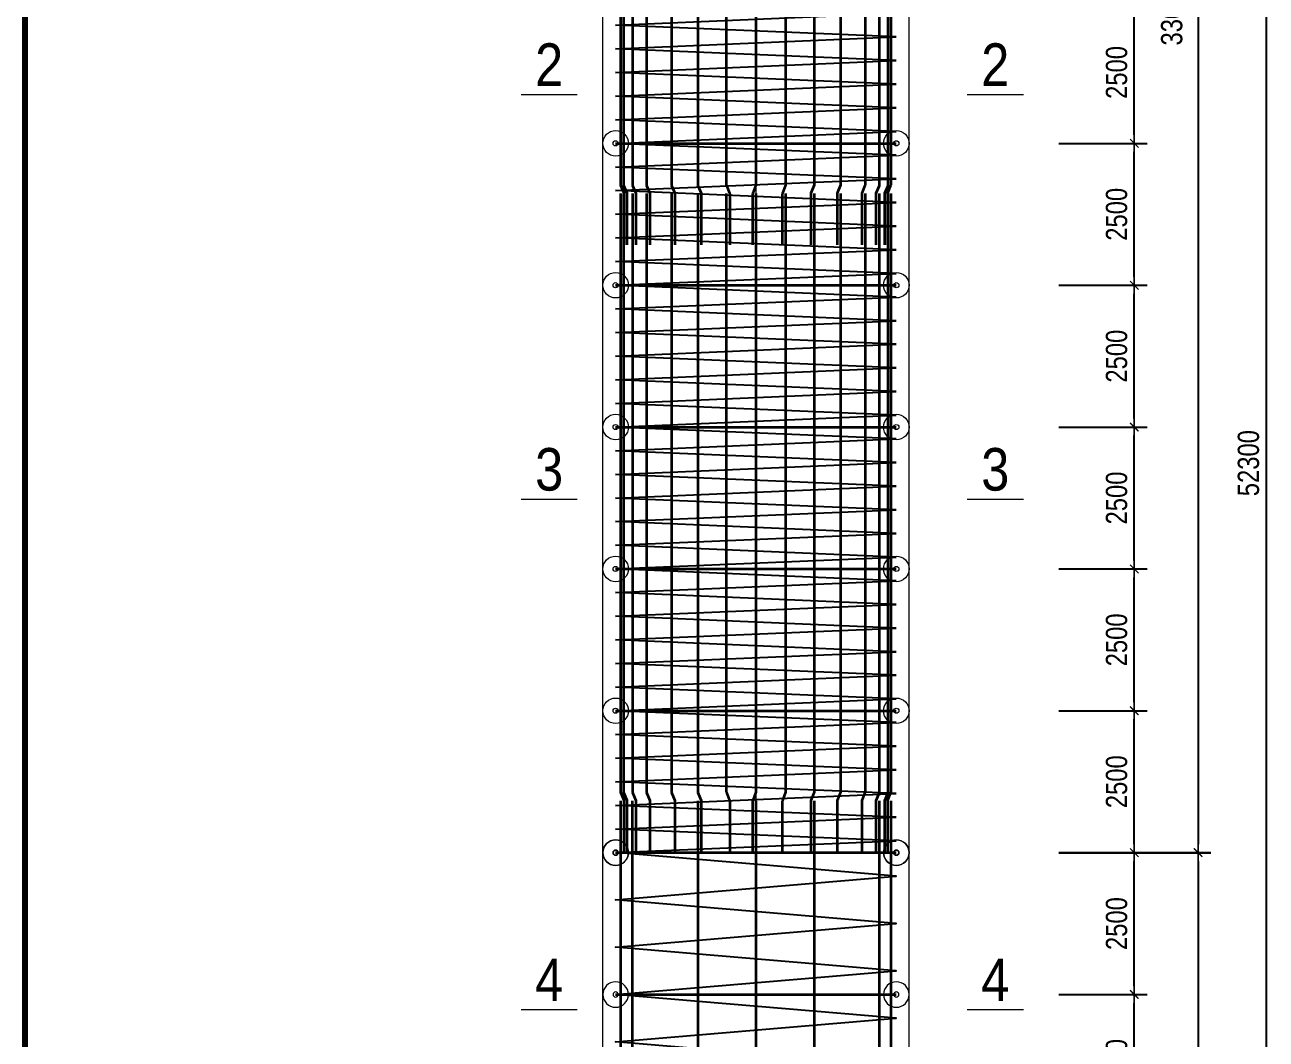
# Model space of a CAD drawing. Header units: millimetres. Extents: x -2123450 to -961021, y -260876 to 649159.
# Drawn here: x -1669543 to -1647654, y 359319 to 377195 of the extents above; entities that cross this region are included whole.
import ezdxf
from ezdxf.enums import TextEntityAlignment as Align

# ---------------------------------------------------------------- set-up
doc = ezdxf.new("R2010")
doc.units = ezdxf.units.MM
doc.header["$LTSCALE"] = 1000
doc.header["$MEASUREMENT"] = 0
doc.header["$PDMODE"] = 66
doc.linetypes.add('CENTER2', pattern=[1.125, 0.75, -0.125, 0.125, -0.125])
doc.layers.get('DEFPOINTS').update_dxf_attribs({"linetype": 'CONTINUOUS'})
doc.layers.add('03BORER', color=3, linetype='CONTINUOUS')
for name, color, linetype, lineweight in [('NDC_S_AXIS', 5, 'CENTER2', 15), ('NDC_S_CONTINUOUS', 3, 'CONTINUOUS', 20), ('NDC_S_DIM', 1, 'CONTINUOUS', 9), ('NDC_S_REBAR', 4, 'CONTINUOUS', 35), ('NDC_S_REBAR SECTION', 6, 'CONTINUOUS', 25), ('NDC_S_STIRRUP', 2, 'CONTINUOUS', 25), ('NDC_S_VN TITLE', 6, 'CONTINUOUS', 9)]:
    doc.layers.add(name, color=color, linetype=linetype, lineweight=lineweight)
doc.styles.add('NDC_ARIAL', font='arial.ttf', dxfattribs={"width": 0.8})
doc.dimstyles.new('NDC_1-150', dxfattribs={"dimscale": 150, "dimtxt": 2.5, "dimasz": 1, "dimexe": 1.5, "dimexo": 0, "dimgap": 0.8, "dimtad": 1, "dimdec": 0, "dimdsep": 46, "dimtxsty": 'NDC_ARIAL', "dimblk": 'DIMMARK', "dimcen": 49999.938995, "dimdle": 1.5, "dimclrd": 1, "dimclre": 1, "dimclrt": 3, "dimadec": 0, "dimazin": 0, "dimtfac": 1, "dimtdec": 0, "dimtix": 1, "dimtmove": 2, "dimatfit": 3, "dimfxl": 1, "dimarcsym": 0})

# ---------------------------------------------------------------- blocks, each defined once
blk = doc.blocks.new('CON KE')
at = {"layer": 'NDC_S_CONTINUOUS'}
for radius in [225, 45]:
    blk.add_circle((-285322, 378614), radius, dxfattribs=at)
blk = doc.blocks.new('DIMMARK')
at = {"layer": 'NDC_S_DIM', "color": 1}
blk.add_line((-1.5, 0), (1, 0), dxfattribs=at)
at = {"layer": 'NDC_S_DIM', "color": 2, "const_width": 0.15}
blk.add_lwpolyline([(-0.5, -0.5), (0.5, 0.5)], dxfattribs=at)
blk = doc.blocks.new('*D142')
at = {"layer": 'DEFPOINTS', "color": 0, "transparency": 16777216}
for p in [(-1727342, 365106), (-1726013, 365106), (-1727342, 362606)]:
    blk.add_point(p, dxfattribs=at)
at = {"layer": 'NDC_S_DIM', "color": 1, "lineweight": -2, "transparency": 16777216}
for p, q in [((-1727342, 365106), (-1725788, 365106)), ((-1726013, 362756), (-1726013, 364956)), ((-1727342, 362606), (-1725788, 362606))]:
    blk.add_line(p, q, dxfattribs=at)
at = {"layer": 'NDC_S_DIM', "color": 1, "lineweight": -2, "transparency": 16777216, "xscale": 150, "yscale": 150, "zscale": 150}
for p, rotation in [((-1726013, 365106), 90), ((-1726013, 362606), 270)]:
    blk.add_blockref('DIMMARK', p, dxfattribs=dict(at, rotation=rotation))
at = {"layer": 'NDC_S_DIM', "color": 3, "transparency": 16777216, "insert": (-1726324, 363856), "char_height": 375, "attachment_point": 5, "rotation": 90, "style": 'NDC_ARIAL'}
blk.add_mtext('2500', dxfattribs=at)
blk = doc.blocks.new('*D143')
at = {"layer": 'DEFPOINTS', "color": 0, "transparency": 16777216}
for p in [(-1727342, 367606), (-1726013, 367606), (-1727342, 365106)]:
    blk.add_point(p, dxfattribs=at)
at = {"layer": 'NDC_S_DIM', "color": 1, "lineweight": -2, "transparency": 16777216}
for p, q in [((-1727342, 367606), (-1725788, 367606)), ((-1726013, 365256), (-1726013, 367456)), ((-1727342, 365106), (-1725788, 365106))]:
    blk.add_line(p, q, dxfattribs=at)
at = {"layer": 'NDC_S_DIM', "color": 1, "lineweight": -2, "transparency": 16777216, "xscale": 150, "yscale": 150, "zscale": 150}
for p, rotation in [((-1726013, 367606), 90), ((-1726013, 365106), 270)]:
    blk.add_blockref('DIMMARK', p, dxfattribs=dict(at, rotation=rotation))
at = {"layer": 'NDC_S_DIM', "color": 3, "transparency": 16777216, "insert": (-1726324, 366356), "char_height": 375, "attachment_point": 5, "rotation": 90, "style": 'NDC_ARIAL'}
blk.add_mtext('2500', dxfattribs=at)
blk = doc.blocks.new('*D144')
at = {"layer": 'DEFPOINTS', "color": 0, "transparency": 16777216}
for p in [(-1727342, 370106), (-1726013, 370106), (-1727342, 367606)]:
    blk.add_point(p, dxfattribs=at)
at = {"layer": 'NDC_S_DIM', "color": 1, "lineweight": -2, "transparency": 16777216}
for p, q in [((-1727342, 370106), (-1725788, 370106)), ((-1726013, 367756), (-1726013, 369956)), ((-1727342, 367606), (-1725788, 367606))]:
    blk.add_line(p, q, dxfattribs=at)
at = {"layer": 'NDC_S_DIM', "color": 1, "lineweight": -2, "transparency": 16777216, "xscale": 150, "yscale": 150, "zscale": 150}
for p, rotation in [((-1726013, 370106), 90), ((-1726013, 367606), 270)]:
    blk.add_blockref('DIMMARK', p, dxfattribs=dict(at, rotation=rotation))
at = {"layer": 'NDC_S_DIM', "color": 3, "transparency": 16777216, "insert": (-1726324, 368856), "char_height": 375, "attachment_point": 5, "rotation": 90, "style": 'NDC_ARIAL'}
blk.add_mtext('2500', dxfattribs=at)
blk = doc.blocks.new('*D145')
at = {"layer": 'DEFPOINTS', "color": 0, "transparency": 16777216}
for p in [(-1727342, 372606), (-1726013, 372606), (-1727342, 370106)]:
    blk.add_point(p, dxfattribs=at)
at = {"layer": 'NDC_S_DIM', "color": 1, "lineweight": -2, "transparency": 16777216}
for p, q in [((-1727342, 372606), (-1725788, 372606)), ((-1726013, 370256), (-1726013, 372456)), ((-1727342, 370106), (-1725788, 370106))]:
    blk.add_line(p, q, dxfattribs=at)
at = {"layer": 'NDC_S_DIM', "color": 1, "lineweight": -2, "transparency": 16777216, "xscale": 150, "yscale": 150, "zscale": 150}
for p, rotation in [((-1726013, 372606), 90), ((-1726013, 370106), 270)]:
    blk.add_blockref('DIMMARK', p, dxfattribs=dict(at, rotation=rotation))
at = {"layer": 'NDC_S_DIM', "color": 3, "transparency": 16777216, "insert": (-1726324, 371356), "char_height": 375, "attachment_point": 5, "rotation": 90, "style": 'NDC_ARIAL'}
blk.add_mtext('2500', dxfattribs=at)
blk = doc.blocks.new('*D146')
at = {"layer": 'DEFPOINTS', "color": 0, "transparency": 16777216}
for p in [(-1727342, 375106), (-1726013, 375106), (-1727342, 372606)]:
    blk.add_point(p, dxfattribs=at)
at = {"layer": 'NDC_S_DIM', "color": 1, "lineweight": -2, "transparency": 16777216}
for p, q in [((-1727342, 375106), (-1725788, 375106)), ((-1726013, 372756), (-1726013, 374956)), ((-1727342, 372606), (-1725788, 372606))]:
    blk.add_line(p, q, dxfattribs=at)
at = {"layer": 'NDC_S_DIM', "color": 1, "lineweight": -2, "transparency": 16777216, "xscale": 150, "yscale": 150, "zscale": 150}
for p, rotation in [((-1726013, 375106), 90), ((-1726013, 372606), 270)]:
    blk.add_blockref('DIMMARK', p, dxfattribs=dict(at, rotation=rotation))
at = {"layer": 'NDC_S_DIM', "color": 3, "transparency": 16777216, "insert": (-1726324, 373856), "char_height": 375, "attachment_point": 5, "rotation": 90, "style": 'NDC_ARIAL'}
blk.add_mtext('2500', dxfattribs=at)
blk = doc.blocks.new('*D147')
at = {"layer": 'DEFPOINTS', "color": 0, "transparency": 16777216}
for p in [(-1727342, 377606), (-1726013, 377606), (-1727342, 375106)]:
    blk.add_point(p, dxfattribs=at)
at = {"layer": 'NDC_S_DIM', "color": 1, "lineweight": -2, "transparency": 16777216}
for p, q in [((-1727342, 377606), (-1725788, 377606)), ((-1726013, 375256), (-1726013, 377456)), ((-1727342, 375106), (-1725788, 375106))]:
    blk.add_line(p, q, dxfattribs=at)
at = {"layer": 'NDC_S_DIM', "color": 1, "lineweight": -2, "transparency": 16777216, "xscale": 150, "yscale": 150, "zscale": 150}
for p, rotation in [((-1726013, 377606), 90), ((-1726013, 375106), 270)]:
    blk.add_blockref('DIMMARK', p, dxfattribs=dict(at, rotation=rotation))
at = {"layer": 'NDC_S_DIM', "color": 3, "transparency": 16777216, "insert": (-1726324, 376356), "char_height": 375, "attachment_point": 5, "rotation": 90, "style": 'NDC_ARIAL'}
blk.add_mtext('2500', dxfattribs=at)
blk = doc.blocks.new('*D1554')
at = {"layer": 'DEFPOINTS', "color": 0, "transparency": 16777216}
for p in [(-1727342, 359547), (-1726013, 359547), (-1727342, 357047)]:
    blk.add_point(p, dxfattribs=at)
at = {"layer": 'NDC_S_DIM', "color": 1, "lineweight": -2, "transparency": 16777216}
for p, q in [((-1727342, 359547), (-1725788, 359547)), ((-1726013, 357197), (-1726013, 359397)), ((-1727342, 357047), (-1725788, 357047))]:
    blk.add_line(p, q, dxfattribs=at)
at = {"layer": 'NDC_S_DIM', "color": 1, "lineweight": -2, "transparency": 16777216, "xscale": 150, "yscale": 150, "zscale": 150}
for p, rotation in [((-1726013, 359547), 90), ((-1726013, 357047), 270)]:
    blk.add_blockref('DIMMARK', p, dxfattribs=dict(at, rotation=rotation))
at = {"layer": 'NDC_S_DIM', "color": 3, "transparency": 16777216, "insert": (-1726324, 358297), "char_height": 375, "attachment_point": 5, "rotation": 90, "style": 'NDC_ARIAL'}
blk.add_mtext('2500', dxfattribs=at)
blk = doc.blocks.new('*D1555')
at = {"layer": 'DEFPOINTS', "color": 0, "transparency": 16777216}
for p in [(-1727342, 357047), (-1726013, 357047), (-1727342, 354547)]:
    blk.add_point(p, dxfattribs=at)
at = {"layer": 'NDC_S_DIM', "color": 1, "lineweight": -2, "transparency": 16777216}
for p, q in [((-1727342, 357047), (-1725788, 357047)), ((-1726013, 354697), (-1726013, 356897)), ((-1727342, 354547), (-1725788, 354547))]:
    blk.add_line(p, q, dxfattribs=at)
at = {"layer": 'NDC_S_DIM', "color": 1, "lineweight": -2, "transparency": 16777216, "xscale": 150, "yscale": 150, "zscale": 150}
for p, rotation in [((-1726013, 357047), 90), ((-1726013, 354547), 270)]:
    blk.add_blockref('DIMMARK', p, dxfattribs=dict(at, rotation=rotation))
at = {"layer": 'NDC_S_DIM', "color": 3, "transparency": 16777216, "insert": (-1726324, 355797), "char_height": 375, "attachment_point": 5, "rotation": 90, "style": 'NDC_ARIAL'}
blk.add_mtext('2500', dxfattribs=at)
blk = doc.blocks.new('*D2218')
at = {"layer": 'DEFPOINTS', "color": 0, "transparency": 16777216}
for p in [(18235, 54023), (18235, 21008), (20689, 21008)]:
    blk.add_point(p, dxfattribs=at)
at = {"layer": 'NDC_S_DIM', "color": 1, "lineweight": -2, "transparency": 16777216}
for p, q in [((18235, 54023), (20914, 54023)), ((20689, 53873), (20689, 21158)), ((18235, 21008), (20914, 21008))]:
    blk.add_line(p, q, dxfattribs=at)
at = {"layer": 'NDC_S_DIM', "color": 1, "lineweight": -2, "transparency": 16777216, "xscale": 150, "yscale": 150, "zscale": 150}
for p, rotation in [((20689, 54023), 90), ((20689, 21008), 270)]:
    blk.add_blockref('DIMMARK', p, dxfattribs=dict(at, rotation=rotation))
at = {"layer": 'NDC_S_DIM', "color": 3, "transparency": 16777216, "insert": (20279, 37516), "char_height": 375, "attachment_point": 5, "rotation": 90, "style": 'NDC_ARIAL'}
blk.add_mtext('33015 (CỐT ĐAI XOẮN)', dxfattribs=at)
blk = doc.blocks.new('*D2219')
at = {"layer": 'DEFPOINTS', "color": 0, "transparency": 16777216}
for p in [(19435, 54023), (19435, 1723), (21889, 1723)]:
    blk.add_point(p, dxfattribs=at)
at = {"layer": 'NDC_S_DIM', "color": 1, "lineweight": -2, "transparency": 16777216}
for p, q in [((19435, 54023), (22114, 54023)), ((21889, 53873), (21889, 1873)), ((19435, 1723), (22114, 1723))]:
    blk.add_line(p, q, dxfattribs=at)
at = {"layer": 'NDC_S_DIM', "color": 1, "lineweight": -2, "transparency": 16777216, "xscale": 150, "yscale": 150, "zscale": 150}
for p, rotation in [((21889, 54023), 90), ((21889, 1723), 270)]:
    blk.add_blockref('DIMMARK', p, dxfattribs=dict(at, rotation=rotation))
at = {"layer": 'NDC_S_DIM', "color": 3, "transparency": 16777216, "insert": (21578, 27873), "char_height": 375, "attachment_point": 5, "rotation": 90, "style": 'NDC_ARIAL'}
blk.add_mtext('52300', dxfattribs=at)
blk = doc.blocks.new('*D2220')
at = {"layer": 'DEFPOINTS', "color": 0, "transparency": 16777216}
for p in [(18235, 21009), (18235, 1724), (20689, 1724)]:
    blk.add_point(p, dxfattribs=at)
at = {"layer": 'NDC_S_DIM', "color": 1, "lineweight": -2, "transparency": 16777216}
for p, q in [((18235, 21009), (20914, 21009)), ((20689, 20859), (20689, 1874)), ((18235, 1724), (20914, 1724))]:
    blk.add_line(p, q, dxfattribs=at)
at = {"layer": 'NDC_S_DIM', "color": 1, "lineweight": -2, "transparency": 16777216, "xscale": 150, "yscale": 150, "zscale": 150}
for p, rotation in [((20689, 21009), 90), ((20689, 1724), 270)]:
    blk.add_blockref('DIMMARK', p, dxfattribs=dict(at, rotation=rotation))
at = {"layer": 'NDC_S_DIM', "color": 3, "transparency": 16777216, "insert": (20279, 11367), "char_height": 375, "attachment_point": 5, "rotation": 90, "style": 'NDC_ARIAL'}
blk.add_mtext('19285 (CỐT ĐAI XOẮN)', dxfattribs=at)
blk = doc.blocks.new('*U141')
at = {"layer": 'NDC_S_REBAR'}
for p, q in [((-1735159.4, 375106.2), (-1730209.4, 375106.2)), ((-1735159.4, 375106.2), (-1730209.4, 375106.2)), ((-1735159.4, 372606.2), (-1730209.4, 372606.2)), ((-1735159.4, 372606.2), (-1730209.4, 372606.2)), ((-1735159.4, 370106.2), (-1730209.4, 370106.2)), ((-1735159.4, 370106.2), (-1730209.4, 370106.2)), ((-1735159.4, 367606.2), (-1730209.4, 367606.2)), ((-1735159.4, 367606.2), (-1730209.4, 367606.2)), ((-1735159.4, 365106.2), (-1730209.4, 365106.2)), ((-1735159.4, 365106.2), (-1730209.4, 365106.2)), ((-1735159.4, 362606.2), (-1730209.4, 362606.2))]:
    blk.add_line(p, q, dxfattribs=at)
at = {"layer": 'NDC_S_STIRRUP'}
for p, q in [((-1735159.4, 377189.6), (-1730209.4, 377397.9)), ((-1730209.4, 376981.2), (-1735159.4, 377189.6)), ((-1735159.4, 376772.9), (-1730209.4, 376981.2)), ((-1730209.4, 376564.6), (-1735159.4, 376772.9)), ((-1735159.4, 376356.2), (-1730209.4, 376564.6)), ((-1730209.4, 376147.9), (-1735159.4, 376356.2)), ((-1735159.4, 375939.6), (-1730209.4, 376147.9)), ((-1730209.4, 375731.2), (-1735159.4, 375939.6)), ((-1735159.4, 375522.9), (-1730209.4, 375731.2)), ((-1730209.4, 375314.6), (-1735159.4, 375522.9)), ((-1735159.4, 375106.2), (-1730209.4, 375314.6)), ((-1730209.4, 374897.9), (-1735159.4, 375106.2)), ((-1735159.4, 374689.6), (-1730209.4, 374897.9)), ((-1730209.4, 374481.2), (-1735159.4, 374689.6)), ((-1735159.4, 374272.9), (-1730209.4, 374481.2)), ((-1730209.4, 374064.6), (-1735159.4, 374272.9)), ((-1735159.4, 373856.2), (-1730209.4, 374064.6)), ((-1730209.4, 373647.9), (-1735159.4, 373856.2)), ((-1735159.4, 373439.6), (-1730209.4, 373647.9)), ((-1730209.4, 373231.2), (-1735159.4, 373439.6)), ((-1735159.4, 373022.9), (-1730209.4, 373231.2)), ((-1730209.4, 372814.6), (-1735159.4, 373022.9)), ((-1735159.4, 372606.2), (-1730209.4, 372814.6)), ((-1730209.4, 372397.9), (-1735159.4, 372606.2)), ((-1735159.4, 372189.6), (-1730209.4, 372397.9)), ((-1730209.4, 371981.2), (-1735159.4, 372189.6)), ((-1735159.4, 371772.9), (-1730209.4, 371981.2)), ((-1730209.4, 371564.6), (-1735159.4, 371772.9)), ((-1735159.4, 371356.2), (-1730209.4, 371564.6)), ((-1730209.4, 371147.9), (-1735159.4, 371356.2)), ((-1735159.4, 370939.6), (-1730209.4, 371147.9)), ((-1730209.4, 370731.2), (-1735159.4, 370939.6)), ((-1735159.4, 370522.9), (-1730209.4, 370731.2)), ((-1730209.4, 370314.6), (-1735159.4, 370522.9)), ((-1735159.4, 370106.2), (-1730209.4, 370314.6)), ((-1730209.4, 369897.9), (-1735159.4, 370106.2)), ((-1735159.4, 369689.6), (-1730209.4, 369897.9)), ((-1730209.4, 369481.2), (-1735159.4, 369689.6)), ((-1735159.4, 369272.9), (-1730209.4, 369481.2)), ((-1730209.4, 369064.6), (-1735159.4, 369272.9)), ((-1735159.4, 368856.2), (-1730209.4, 369064.6)), ((-1730209.4, 368647.9), (-1735159.4, 368856.2)), ((-1735159.4, 368439.6), (-1730209.4, 368647.9)), ((-1730209.4, 368231.2), (-1735159.4, 368439.6)), ((-1735159.4, 368022.9), (-1730209.4, 368231.2)), ((-1730209.4, 367814.6), (-1735159.4, 368022.9)), ((-1735159.4, 367606.2), (-1730209.4, 367814.6)), ((-1730209.4, 367397.9), (-1735159.4, 367606.2)), ((-1735159.4, 367189.6), (-1730209.4, 367397.9)), ((-1730209.4, 366981.2), (-1735159.4, 367189.6)), ((-1735159.4, 366772.9), (-1730209.4, 366981.2)), ((-1730209.4, 366564.6), (-1735159.4, 366772.9)), ((-1735159.4, 366356.2), (-1730209.4, 366564.6)), ((-1730209.4, 366147.9), (-1735159.4, 366356.2)), ((-1735159.4, 365939.6), (-1730209.4, 366147.9)), ((-1730209.4, 365731.2), (-1735159.4, 365939.6)), ((-1735159.4, 365522.9), (-1730209.4, 365731.2)), ((-1730209.4, 365314.6), (-1735159.4, 365522.9)), ((-1735159.4, 365106.2), (-1730209.4, 365314.6)), ((-1730209.4, 364897.9), (-1735159.4, 365106.2)), ((-1735159.4, 364689.6), (-1730209.4, 364897.9)), ((-1730209.4, 364481.2), (-1735159.4, 364689.6)), ((-1735159.4, 364272.9), (-1730209.4, 364481.2)), ((-1730209.4, 364064.6), (-1735159.4, 364272.9)), ((-1735159.4, 363856.2), (-1730209.4, 364064.6)), ((-1730209.4, 363647.9), (-1735159.4, 363856.2)), ((-1735159.4, 363439.6), (-1730209.4, 363647.9)), ((-1730209.4, 363231.2), (-1735159.4, 363439.6)), ((-1735159.4, 363022.9), (-1730209.4, 363231.2)), ((-1730209.4, 362814.6), (-1735159.4, 363022.9)), ((-1735159.4, 362606.2), (-1730209.4, 362814.6))]:
    blk.add_line(p, q, dxfattribs=at)
at = {"layer": 'NDC_S_REBAR SECTION'}
for p in [(-1449837, -3507.5), (-1449837, -3507.5), (-1449837, -3507.5), (-1444887, -3507.5), (-1444887, -3507.5), (-1449837, -6007.5), (-1449837, -6007.5), (-1449837, -6007.5), (-1444887, -6007.5), (-1444887, -6007.5), (-1449837, -8507.5), (-1449837, -8507.5), (-1449837, -8507.5), (-1444887, -8507.5), (-1444887, -8507.5), (-1449837, -11007.5), (-1449837, -11007.5), (-1449837, -11007.5), (-1444887, -11007.5), (-1444887, -11007.5), (-1449837, -13507.5), (-1449837, -13507.5), (-1449837, -13507.5), (-1444887, -13507.5), (-1444887, -13507.5), (-1449837, -16007.5), (-1444887, -16007.5)]:
    blk.add_blockref('CON KE', p, dxfattribs=at)
at = {"layer": 'NDC_S_DIM'}
for base, p1, p2, picture, middle in [((-1726012.7, 377606.2), (-1727341.6, 375106.2), (-1727341.6, 377606.2), '*D147', (-1726324.2, 376356.2)), ((-1726012.7, 375106.2), (-1727341.6, 372606.2), (-1727341.6, 375106.2), '*D146', (-1726324.2, 373856.2)), ((-1726012.7, 372606.2), (-1727341.6, 370106.2), (-1727341.6, 372606.2), '*D145', (-1726324.2, 371356.2)), ((-1726012.7, 370106.2), (-1727341.6, 367606.2), (-1727341.6, 370106.2), '*D144', (-1726324.2, 368856.2)), ((-1726012.7, 367606.2), (-1727341.6, 365106.2), (-1727341.6, 367606.2), '*D143', (-1726324.2, 366356.2)), ((-1726012.7, 365106.2), (-1727341.6, 362606.2), (-1727341.6, 365106.2), '*D142', (-1726324.2, 363856.2))]:
    dim = blk.add_linear_dim(base=base, p1=p1, p2=p2, angle=90, dimstyle='NDC_1-150', dxfattribs=at)
    dim.commit()
    dim.dimension.update_dxf_attribs({"geometry": picture, "text_midpoint": middle})
blk = doc.blocks.new('*U1553')
at = {"layer": 'NDC_S_REBAR'}
for p, q in [((-1735159.4, 359547.3), (-1730209.4, 359547.3)), ((-1735159.4, 359547.3), (-1730209.4, 359547.3)), ((-1735159.4, 357047.3), (-1730209.4, 357047.3)), ((-1735159.4, 357047.3), (-1730209.4, 357047.3)), ((-1735159.4, 357047.3), (-1730209.4, 357047.3))]:
    blk.add_line(p, q, dxfattribs=at)
at = {"layer": 'NDC_S_STIRRUP'}
for points in [[(-1735159.4, 357047.3), (-1730215.4, 357462.9, 0.8498629), (-1730215.4, 357464.9), (-1735159.4, 357880.6), (-1730209.4, 358297.3), (-1735159.4, 358713.9), (-1730209.4, 359130.6), (-1735159.4, 359547.3)], [(-1735159.4, 354547.3), (-1730215.4, 354962.9, 0.8498629), (-1730215.4, 354964.9), (-1735159.4, 355380.6), (-1730209.4, 355797.3), (-1735159.4, 356213.9), (-1730209.4, 356630.6), (-1735159.4, 357047.3)]]:
    blk.add_lwpolyline(points, format="xyb", dxfattribs=at)
at = {"layer": 'NDC_S_REBAR SECTION', "xscale": -1, "rotation": 180}
for p in [(-1449837, 738161), (-1449837, 738161), (-1444887, 738161), (-1444887, 738161), (-1449837, 735661), (-1449837, 735661), (-1449837, 735661), (-1444887, 735661), (-1444887, 735661), (-1444887, 735661)]:
    blk.add_blockref('CON KE', p, dxfattribs=at)
at = {"layer": 'NDC_S_DIM'}
for base, p1, p2, picture, middle in [((-1726012.7, 359547.3), (-1727341.6, 357047.3), (-1727341.6, 359547.3), '*D1554', (-1726324.2, 358297.3)), ((-1726012.7, 357047.3), (-1727341.6, 354547.3), (-1727341.6, 357047.3), '*D1555', (-1726324.2, 355797.3))]:
    dim = blk.add_linear_dim(base=base, p1=p1, p2=p2, angle=90, dimstyle='NDC_1-150', dxfattribs=at)
    dim.commit()
    dim.dimension.update_dxf_attribs({"geometry": picture, "text_midpoint": middle})
blk = doc.blocks.new('COC TN D1800 TYPE 2')
at = {"layer": 'NDC_S_AXIS', "ltscale": 2}
blk.add_line((12892.2, 54020.2), (12892.2, 957.7), dxfattribs=at)
at = {"layer": 'NDC_S_CONTINUOUS'}
for p, q in [((0, 59594), (0, 1000)), ((10192.2, 1723.2), (10192.2, 36798.2)), ((15592.2, 1723.2), (15592.2, 36798.2))]:
    blk.add_line(p, q, dxfattribs=at)
at = {"layer": 'NDC_S_REBAR'}
for points in [[(10569.3, 31723.2), (10569.3, 32617.4, 0.0954146), (10567.1, 32628.5), (10511.4, 32767.8, -0.0954146), (10509.3, 32779), (10509.3, 43323.2)], [(10620.8, 31723.2), (10620.8, 32617.4, 0.0954146), (10618.7, 32628.5), (10563, 32767.8, -0.0954146), (10560.8, 32779), (10560.8, 43323.2)], [(10713.5, 43323.2), (10713.5, 32779, 0.0954146), (10715.6, 32767.8), (10771.3, 32628.5, -0.0954146), (10773.5, 32617.4), (10773.5, 31723.2)], [(10961.4, 43323.2), (10961.4, 32779, 0.0954146), (10963.6, 32767.8), (11019.3, 32628.5, -0.0954146), (11021.4, 32617.4), (11021.4, 31723.2)], [(11401.7, 43323.2), (11401.7, 32779, 0.0954146), (11403.8, 32767.8), (11459.5, 32628.5, -0.0954146), (11461.7, 32617.4), (11461.7, 31723.2)], [(11865.5, 43323.2), (11865.5, 32779, 0.0954146), (11867.7, 32767.8), (11923.4, 32628.5, -0.0954146), (11925.5, 32617.4), (11925.5, 31723.2)], [(12368.8, 43323.2), (12368.8, 32779, 0.0954146), (12371, 32767.8), (12426.7, 32628.5, -0.0954146), (12428.8, 32617.4), (12428.8, 31723.2)], [(12892.2, 43323.2), (12892.2, 32773.2), (12834.4, 32628.5, 0.0954146), (12832.2, 32617.4), (12832.2, 31723.2)], [(13415.7, 43323.2), (13415.7, 32773.2), (13357.8, 32628.5, 0.0954146), (13355.7, 32617.4), (13355.7, 31723.2)], [(13919, 43323.2), (13919, 32773.2), (13861.1, 32628.5, 0.0954146), (13859, 32617.4), (13859, 31723.2)], [(14382.8, 43323.2), (14382.8, 32773.2), (14325, 32628.5, 0.0954146), (14322.8, 32617.4), (14322.8, 31723.2)], [(14763, 31723.2), (14763, 32617.4, -0.0954146), (14765.2, 32628.5), (14820.9, 32767.8, 0.0954146), (14823, 32779), (14823, 43323.2)], [(15011, 31723.2), (15011, 32617.4, -0.0954146), (15013.1, 32628.5), (15068.8, 32767.8, 0.0954146), (15071, 32779), (15071, 43323.2)], [(15163.6, 31723.2), (15163.6, 32617.4, -0.0954146), (15165.8, 32628.5), (15221.5, 32767.8, 0.0954146), (15223.6, 32779), (15223.6, 43323.2)], [(15215.2, 31723.2), (15215.2, 32617.4, -0.0954146), (15217.3, 32628.5), (15273.1, 32767.8, 0.0954146), (15275.2, 32779), (15275.2, 43323.2)], [(10569.3, 21023.2), (10569.3, 21917.4, 0.0954146), (10567.1, 21928.5), (10511.4, 22067.8, -0.0954146), (10509.3, 22079), (10509.3, 32623.2)], [(10620.8, 21023.2), (10620.8, 21917.4, 0.0954146), (10618.7, 21928.5), (10563, 22067.8, -0.0954146), (10560.8, 22079), (10560.8, 32623.2)], [(10713.5, 32623.2), (10713.5, 22079, 0.0954146), (10715.6, 22067.8), (10771.3, 21928.5, -0.0954146), (10773.5, 21917.4), (10773.5, 21023.2)], [(10961.4, 32623.2), (10961.4, 22079, 0.0954146), (10963.6, 22067.8), (11019.3, 21928.5, -0.0954146), (11021.4, 21917.4), (11021.4, 21023.2)], [(11401.7, 32623.2), (11401.7, 22079, 0.0954146), (11403.8, 22067.8), (11459.5, 21928.5, -0.0954146), (11461.7, 21917.4), (11461.7, 21023.2)], [(11865.5, 32623.2), (11865.5, 22079, 0.0954146), (11867.7, 22067.8), (11923.4, 21928.5, -0.0954146), (11925.5, 21917.4), (11925.5, 21023.2)], [(12368.8, 32623.2), (12368.8, 22079, 0.0954146), (12371, 22067.8), (12426.7, 21928.5, -0.0954146), (12428.8, 21917.4), (12428.8, 21023.2)], [(12892.2, 32623.2), (12892.2, 22073.2), (12834.4, 21928.5, 0.0954146), (12832.2, 21917.4), (12832.2, 21023.2)], [(13415.7, 32623.2), (13415.7, 22073.2), (13357.8, 21928.5, 0.0954146), (13355.7, 21917.4), (13355.7, 21023.2)], [(13919, 32623.2), (13919, 22073.2), (13861.1, 21928.5, 0.0954146), (13859, 21917.4), (13859, 21023.2)], [(14382.8, 32623.2), (14382.8, 22073.2), (14325, 21928.5, 0.0954146), (14322.8, 21917.4), (14322.8, 21023.2)], [(14763, 21023.2), (14763, 21917.4, -0.0954146), (14765.2, 21928.5), (14820.9, 22067.8, 0.0954146), (14823, 22079), (14823, 32623.2)], [(15011, 21023.2), (15011, 21917.4, -0.0954146), (15013.1, 21928.5), (15068.8, 22067.8, 0.0954146), (15071, 22079), (15071, 32623.2)], [(15163.6, 21023.2), (15163.6, 21917.4, -0.0954146), (15165.8, 21928.5), (15221.5, 22067.8, 0.0954146), (15223.6, 22079), (15223.6, 32623.2)], [(15215.2, 21023.2), (15215.2, 21917.4, -0.0954146), (15217.3, 21928.5), (15273.1, 22067.8, 0.0954146), (15275.2, 22079), (15275.2, 32623.2)], [(10569.3, 10323.2), (10569.3, 11217.4, 0.0954146), (10567.1, 11228.5), (10511.4, 11367.8, -0.0954146), (10509.3, 11379), (10509.3, 21923.2)], [(10773.5, 10323.2), (10773.5, 11217.4, 0.0954146), (10771.3, 11228.5), (10715.6, 11367.8, -0.0954146), (10713.5, 11379), (10713.5, 21923.2)], [(11865.5, 21923.2), (11865.5, 11379, 0.0954146), (11867.7, 11367.8), (11923.4, 11228.5, -0.0954146), (11925.5, 11217.4), (11925.5, 10323.2)], [(12892.2, 21923.2), (12892.2, 11373.2), (12834.4, 11228.5, 0.0954146), (12832.2, 11217.4), (12832.2, 10323.2)], [(13919, 21923.2), (13919, 11373.2), (13861.1, 11228.5, 0.0954146), (13859, 11217.4), (13859, 10323.2)], [(15011, 10323.2), (15011, 11217.4, -0.0954146), (15013.1, 11228.5), (15068.8, 11367.8, 0.0954146), (15071, 11379), (15071, 21923.2)], [(15215.2, 10323.2), (15215.2, 11217.4, -0.0954146), (15217.3, 11228.5), (15273.1, 11367.8, 0.0954146), (15275.2, 11379), (15275.2, 21923.2)]]:
    blk.add_lwpolyline(points, format="xyb", dxfattribs=at)
at = {"layer": '03BORER'}
for name, p in [('*U141', (1745576.6, -341597.4)), ('*U1553', (1745576.6, -338538.4))]:
    blk.add_blockref(name, p, dxfattribs=at)
at = {"layer": 'NDC_S_VN TITLE', "style": 'NDC_ARIAL', "width": 0.85}
for s, p in [('%%U 2 ', (9245.6, 34902.2)), ('%%U 2 ', (17112.4, 34902.2)), ('%%U 3 ', (9245.6, 27764.6)), ('%%U 3 ', (17112.4, 27764.6)), ('%%U 4 ', (9245.6, 18766.8)), ('%%U 4 ', (17112.4, 18766.8))]:
    blk.add_text(s, height=750, dxfattribs=at).set_placement(p, align=Align.MIDDLE)
at = {"layer": 'NDC_S_DIM'}
for base, p1, p2, picture, middle in [((20689.1, 21007.9), (18235.2, 54023.2), (18235.2, 21007.9), '*D2218', (20279.3, 37515.5)), ((20689.1, 1724.2), (18235.2, 21008.9), (18235.2, 1724.2), '*D2220', (20279.3, 11366.5))]:
    dim = blk.add_linear_dim(base=base, p1=p1, p2=p2, angle=90, text='<> (CỐT ĐAI XOẮN)', dimstyle='NDC_1-150', dxfattribs=at)
    dim.commit()
    dim.dimension.update_dxf_attribs({"geometry": picture, "text_midpoint": middle})
dim = blk.add_linear_dim(base=(21889.1, 1723.2), p1=(19435.2, 54023.2), p2=(19435.2, 1723.2), angle=90, dimstyle='NDC_1-150', dxfattribs=at)
dim.commit()
dim.dimension.update_dxf_attribs({"geometry": '*D2219', "text_midpoint": (21577.6, 27873.2)})

msp = doc.modelspace()

# ---------------------------------------------------------------- linework, layer by layer
at = {"layer": 'NDC_S_CONTINUOUS', "lineweight": 100}
msp.add_lwpolyline([(-1675086.41, 395320.55), (-1669543.22, 395320.55), (-1669543.22, 328120.55), (-1675086.41, 328120.55)], close=True, dxfattribs=at)

# ---------------------------------------------------------------- block references
at = {"layer": 'NDC_S_REBAR SECTION', "color": 1}
msp.add_blockref('COC TN D1800 TYPE 2', (-1669543.22, 341597.37), dxfattribs=at)

doc.saveas('drawing.dxf')
